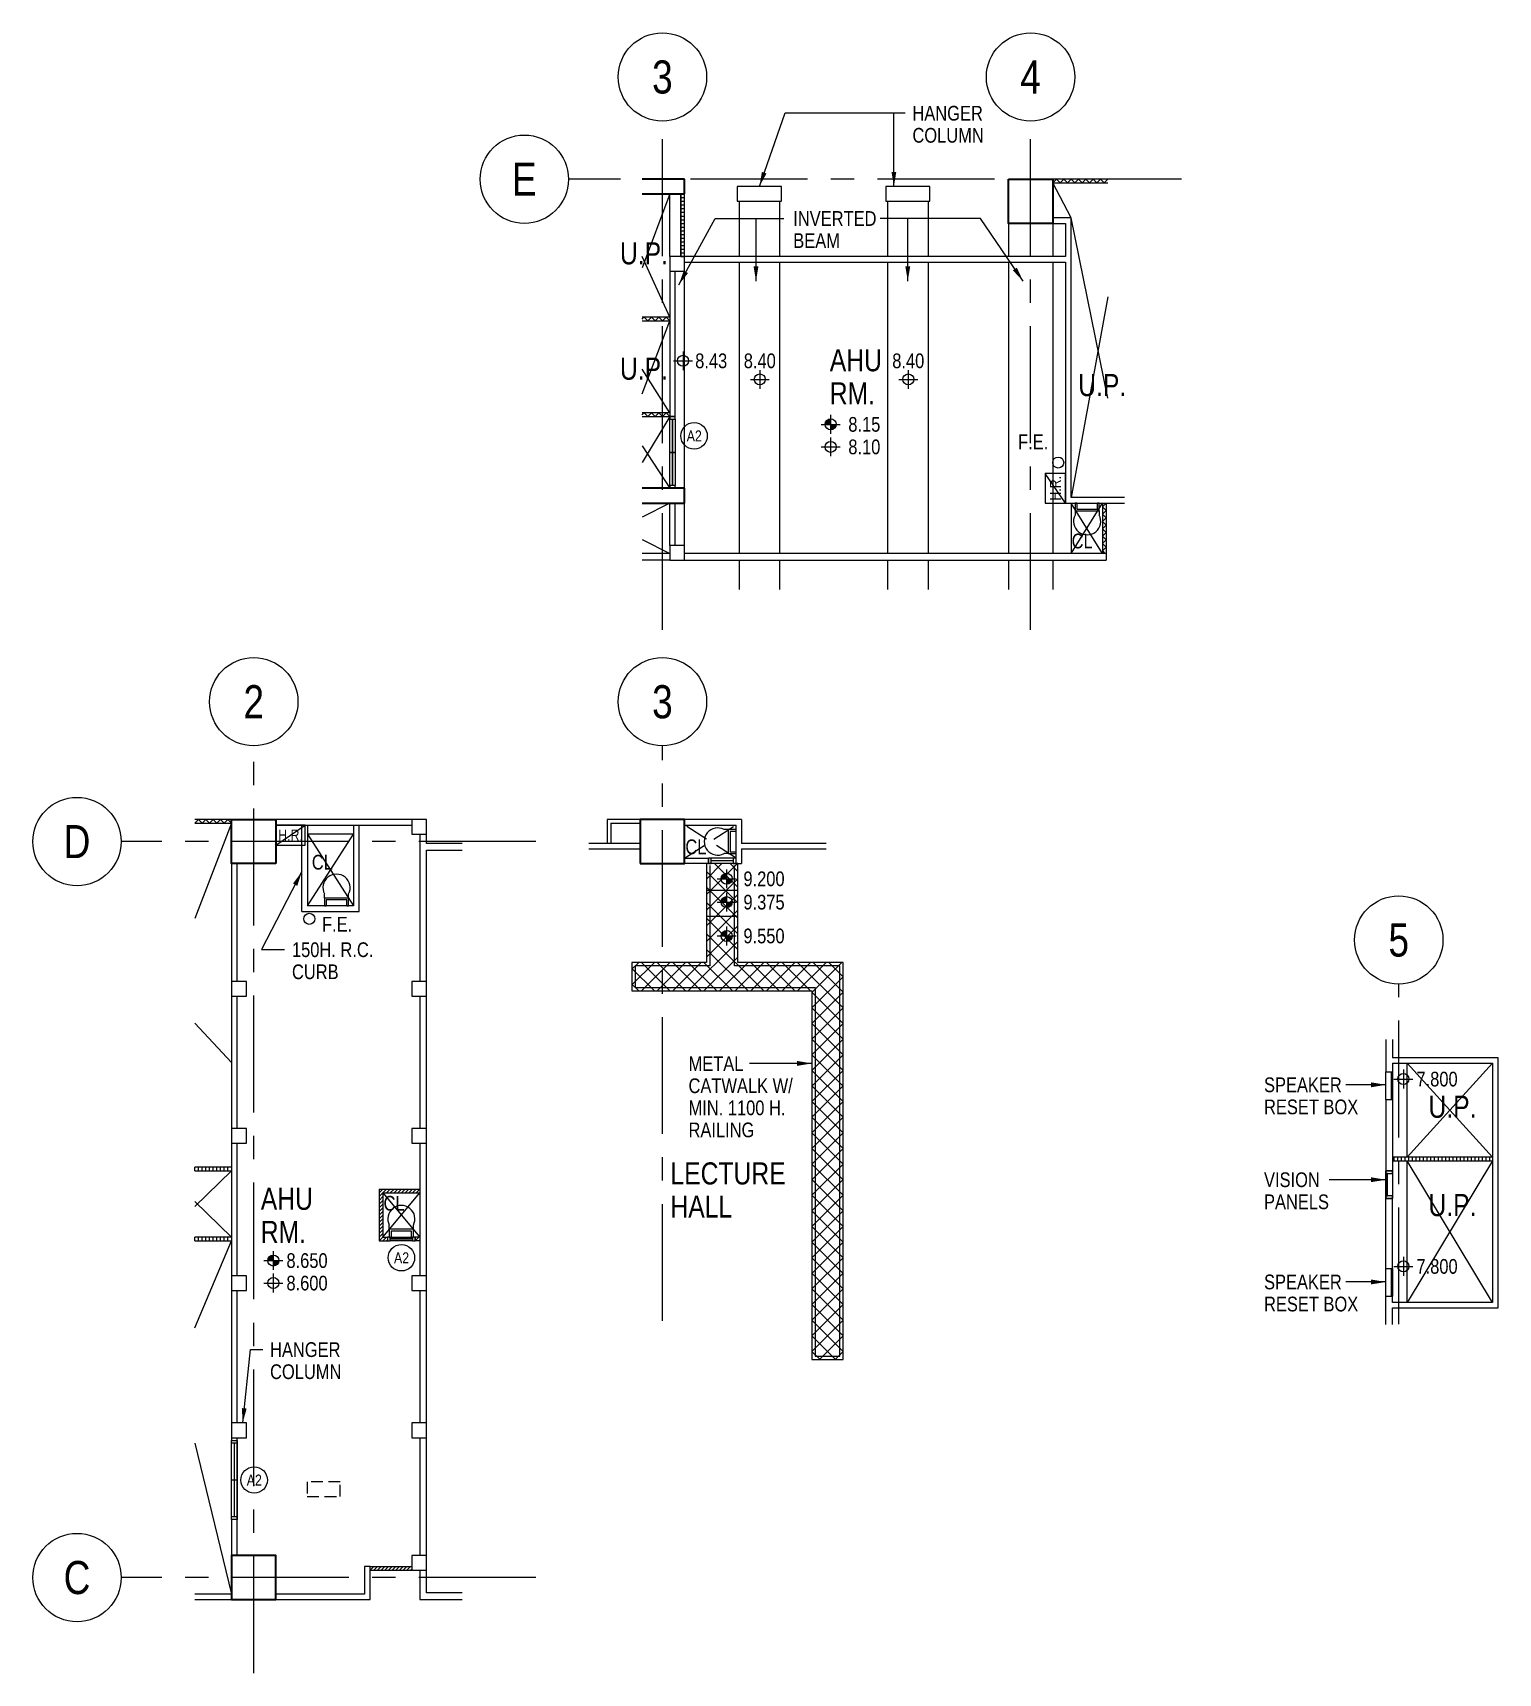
# Model space of a CAD drawing. Header units: millimetres. Extents: x 833576263 to 1668046980, y 817519639 to 1636103653.
# Drawn here: x 833787790 to 833827590, y 818057327 to 818101905 of the extents above; entities that cross this region are included whole.
import ezdxf
from ezdxf.enums import TextEntityAlignment as Align

# ---------------------------------------------------------------- set-up
doc = ezdxf.new("R2010")
doc.units = ezdxf.units.MM
doc.header["$LTSCALE"] = 100
doc.header["$MEASUREMENT"] = 0
for name, pattern in [('R_P_LG$0$CENTER', [50.8, 31.75, -6.35, 6.35, -6.35]), ('R_P_LG$0$HIDDEN', [9.525, 6.35, -3.175]), ('R_P_LG$0$HIDDEN2', [4.7625, 3.175, -1.5875])]:
    doc.linetypes.add(name, pattern=pattern)
doc.layers.get('Defpoints').update_dxf_attribs({"color": 170})
for name, color, linetype in [('R_P_LG$0$10-HIDDEN', 7, 'R_P_LG$0$HIDDEN'), ('R_P_LG$0$AUDIT_D_170707093042-533', 1, 'Continuous'), ('X-REF', 7, 'Continuous')]:
    doc.layers.add(name, color=color, linetype=linetype)
for name, color, linetype, lineweight in [('R_P_LG$0$RDA0251', 1, 'R_P_LG$0$CENTER', 18), ('R_P_LG$0$RDA0321', 7, 'Continuous', 18), ('R_P_LG$0$RDA0322', 1, 'Continuous', 18), ('R_P_LG$0$RDA04011', 4, 'Continuous', 25), ('R_P_LG$0$RDA04031', 3, 'Continuous', 25), ('R_P_LG$0$RDA0506', 7, 'Continuous', 18), ('R_P_LG$0$RDA0621', 7, 'Continuous', 13), ('R_P_LG$0$RDA2142', 1, 'Continuous', 18), ('R_P_LG$0$RDA2202', 3, 'Continuous', 25), ('R_P_LG$0$RDA2203', 11, 'Continuous', 25), ('R_P_LG$0$RDA2301', 7, 'Continuous', 18), ('R_P_LG$0$RDA2401', 1, 'Continuous', 18), ('R_P_LG$0$RDA2461', 7, 'Continuous', 18), ('R_P_LG$0$RDA2804S', 2, 'Continuous', 35), ('R_P_LG$0$RDA3151', 1, 'Continuous', 18), ('R_P_LG$0$RDA3351', 7, 'Continuous', 18), ('R_P_LG$0$RDA5801', 1, 'Continuous', 18), ('R_P_LG$0$RDA5802', 1, 'Continuous', 18)]:
    doc.layers.add(name, color=color, linetype=linetype, lineweight=lineweight)
doc.styles.add('R_P_LG$0$Arial', font='arial.ttf', dxfattribs={"width": 0.8})
doc.styles.add('R_P_LG$0$R_GRID', font='arial.ttf', dxfattribs={"width": 0.8})
doc.styles.add('R_P_LG$0$romans', font='arial.ttf', dxfattribs={"width": 0.8})
doc.dimstyles.new('R_P_LG$0$M_200LA', dxfattribs={"dimscale": 200, "dimtxt": 2.5, "dimasz": 2, "dimexe": 0.8, "dimexo": 0, "dimgap": 0.75, "dimtad": 1, "dimdec": 0, "dimrnd": 1, "dimzin": 12, "dimdsep": 46, "dimtxsty": 'R_P_LG$0$romans', "dimcen": 2, "dimdle": 1, "dimclrd": 7, "dimclre": 7, "dimclrt": 4, "dimaunit": 1, "dimadec": 3, "dimazin": 0, "dimtfac": 1, "dimtdec": 0, "dimtix": 1, "dimtmove": 2, "dimatfit": 3, "dimfxl": 1, "dimtolj": 1, "dimlwd": 18, "dimlwe": 18, "dimarcsym": 0})

# ---------------------------------------------------------------- blocks, each defined once
blk = doc.blocks.new('R_P_LG$0$mark-1')
at = {"linetype": 'Continuous'}
blk.add_circle((0, 0), 4, dxfattribs=at)
at = {"color": 3, "style": 'R_P_LG$0$R_GRID', "width": 0.8}
blk.add_attdef('GRID', text='', height=3, dxfattribs=at).set_placement((0, 0), align=Align.MIDDLE_CENTER)
blk = doc.blocks.new('R_P_LG$0$P46A_DOOR_Access Panel_Double_Leaf - _1000_1000_ x 2000 _ 200 Curb _AP7_-8496271-LGM_F Part Plan _8_500 Mpd_')
at = {"layer": 'R_P_LG$0$RDA3151'}
for p, q in [((-1075, 75), (1075, 75)), ((-1000, -75), (-1000, 75)), ((-1000, 0), (1000, 0)), ((0, -75), (0, 75)), ((1000, -75), (1000, 75)), ((-1075, -75), (1075, -75))]:
    blk.add_line(p, q, dxfattribs=at)
blk = doc.blocks.new('R_P_LG$0$P46A_DOOR_Access Panel - 600 x 2000 _ 200 Curb AFFL _AP1_-8473573-LGM_F Part Plan _8_500 Mpd_')
at = {"layer": 'R_P_LG$0$RDA3151'}
for p, q in [((-300, 75), (-375, 75)), ((-375, 75), (-375, -75)), ((-375, 75), (375, 75)), ((-300, -75), (-300, 75)), ((-300, 0), (300, 0)), ((-300, 0), (300, 0)), ((375, 75), (300, 75)), ((300, 75), (300, -75)), ((375, -75), (375, 75)), ((-375, -75), (-300, -75)), ((-375, -75), (375, -75)), ((300, -75), (375, -75))]:
    blk.add_line(p, q, dxfattribs=at)
blk = doc.blocks.new('R_P_LG$0$P46A_LADDER_Aluminum_w_Cage - Fixed Ladder With Cage _ Walk-Thru-1697452-LG_F _5_000 Mpd_')
at = {"layer": 'R_P_LG$0$RDA2461'}
for p, q in [((834014653, 818091605), (834014440, 818091605)), ((834014440, 818091605), (834014440, 818091555)), ((834014603, 818091555), (834014440, 818091555)), ((834014603, 818090999), (834014603, 818091555)), ((834014653, 818090949), (834014653, 818091605)), ((834014653, 818091605), (834014765, 818091605)), ((834014440, 818090999), (834014440, 818090949)), ((834014440, 818090999), (834014603, 818090999)), ((834014440, 818090949), (834014653, 818090949)), ((834014653, 818090949), (834014765, 818090949))]:
    blk.add_line(p, q, dxfattribs=at)
blk.add_arc((834014935, 818091277), 369, 242.6713, 117.3287, dxfattribs=at)
blk = doc.blocks.new('R_P_LG$0$LMark-FFL-1')
h = blk.add_hatch(color=256)
h.paths.add_polyline_path([(0, 0.75, 0.414214), (-0.75, 0), (0, 0)])
h.paths.add_polyline_path([(0.75, 0), (0, 0), (0, -0.75, 0.414214)])
for p, q in [((-1.28, 0), (1.28, 0)), ((0, 1.28), (0, -1.28))]:
    blk.add_line(p, q)
blk.add_circle((0, 0), 0.75)
at = {"color": 7, "style": 'R_P_LG$0$romans', "width": 0.8}
blk.add_attdef('FFL', (1.03, 1.03), '', height=2, dxfattribs=at)
blk = doc.blocks.new('R_P_LG$0$LMark-SFL-1')
for p, q in [((-1.28, 0), (1.28, 0)), ((0, 1.28), (0, -1.28))]:
    blk.add_line(p, q)
blk.add_circle((0, 0), 0.75)
at = {"color": 7, "style": 'R_P_LG$0$romans', "width": 0.8}
blk.add_attdef('SFL', (1.03, 1.03), '', height=2, dxfattribs=at)
blk = doc.blocks.new('R_P_LG$0$AP_600')
at = {"layer": 'R_P_LG$0$RDA3151'}
for points in [[(0, 0), (75, 0), (75, 100), (0, 100)], [(75, 50), (75, 100), (675, 100), (675, 50)], [(75, 0), (75, 50), (675, 50), (675, 0)], [(675, 0), (750, 0), (750, 100), (675, 100)]]:
    blk.add_lwpolyline(points, close=True, dxfattribs=at)
blk = doc.blocks.new('R_P_LG')
at = {"layer": 'R_P_LG$0$RDA0621'}
h = blk.add_hatch(dxfattribs=at)
h.set_pattern_fill('_USER', color=256, scale=100, angle=90, double=1, pattern_type=0)
h.set_pattern_definition([(90, (833805390, 818094726.7), (-100, 6e-15), []), (180, (833805390, 818094726.7), (-1e-14, -100), [])])
h.paths.add_polyline_path([(833805390, 818095826.7), (833805490, 818095826.7), (833805490, 818097526.7), (833805390, 818097526.7)])
h = blk.add_hatch(dxfattribs=at)
h.set_pattern_fill('_USER', color=256, scale=141.4, angle=45, double=1, pattern_type=0)
h.set_pattern_definition([(45, (833815490, 818097826.7), (-99.985, 99.985), []), (135, (833815490, 818097826.7), (-99.985, -99.985), [])])
h.paths.add_polyline_path([(833816990, 818097926.7), (833815490, 818097926.7), (833815490, 818097826.7), (833816990, 818097826.7)])
h = blk.add_hatch(dxfattribs=at)
h.set_pattern_fill('_USER', color=256, scale=141.4, angle=45, double=1, pattern_type=0)
h.set_pattern_definition([(45, (833805090, 818094076.7), (-99.985, 99.985), []), (135, (833805090, 818094076.7), (-99.985, -99.985), [])])
h.paths.add_polyline_path([(833804340, 818094176.7), (833804340, 818094076.7), (833805090, 818094076.7), (833805090, 818094176.7)])
h = blk.add_hatch(dxfattribs=at)
h.set_pattern_fill('_USER', color=256, scale=141.4, angle=45, double=1, pattern_type=0)
h.set_pattern_definition([(45, (833805090, 818091476.7), (-99.985, 99.985), []), (135, (833805090, 818091476.7), (-99.985, -99.985), [])])
h.paths.add_polyline_path([(833804340, 818091576.7), (833804340, 818091476.7), (833805090, 818091476.7), (833805090, 818091576.7)])
h = blk.add_hatch(dxfattribs=at)
h.set_pattern_fill('_USER', color=256, scale=141.4, angle=45, double=1, pattern_type=0)
h.set_pattern_definition([(45, (833816940, 818089126.7), (-99.985, 99.985), []), (135, (833816940, 818089126.7), (-99.985, -99.985), [])])
h.paths.add_polyline_path([(833816940, 818089126.7), (833816840, 818089126.7), (833816840, 818087756.7), (833816940, 818087756.7)])
h = blk.add_hatch(dxfattribs=at)
h.set_pattern_fill('_USER', color=256, scale=141.4, angle=45, style=0, double=1, pattern_type=0)
h.set_pattern_definition([(45, (833793190, 818080426.7), (-99.985, 99.985), []), (135, (833793190, 818080426.7), (-99.985, -99.985), [])])
h.paths.add_polyline_path([(833793190, 818080426.7), (833793190, 818080526.7), (833792190.0001, 818080526.7), (833792190.0001, 818080426.7)])
h = blk.add_hatch(dxfattribs=at)
h.set_pattern_fill('_USER', color=256, scale=300, angle=45, style=0, double=1, pattern_type=0)
h.set_pattern_definition([(45, (833809375, 818076254.2), (-212.132, 212.132), []), (135, (833809375, 818076254.2), (-212.132, -212.132), [])])
h.paths.add_polyline_path([(833808950, 818065851.7), (833809800, 818065851.7), (833809800, 818076641.7), (833806940, 818076641.7), (833806940, 818079326.7), (833806090, 818079326.7), (833806090, 818076641.7), (833804060, 818076641.7), (833804060, 818075866.7), (833808950, 818075866.7)])
h = blk.add_hatch(dxfattribs=at)
h.set_pattern_fill('FP_39', color=256, angle=-90, style=0, pattern_type=2)
h.set_pattern_definition([(270, (833826065.21, 818071351.7), (100, 6e-15), [])])
h.paths.add_polyline_path([(833824690, 818071251.7), (833827440.4264, 818071251.7), (833827440.4264, 818071351.7), (833824690, 818071351.7)])
h = blk.add_hatch(dxfattribs=at)
h.set_pattern_fill('FP_46', color=256, angle=-90, style=0, pattern_type=2)
h.set_pattern_definition([(90, (833791490, 818070976.7), (-100, 6e-15), [])])
h.paths.add_polyline_path([(833793125, 818070976.7), (833793125, 818071076.7), (833792125, 818071076.7), (833792125, 818070976.7)], flags=0)
h = blk.add_hatch(dxfattribs=at)
h.set_pattern_fill('_USER', color=256, scale=70.7, angle=45, pattern_type=0)
h.set_pattern_definition([(45, (833797200, 818070476.7), (-49.9924, 49.9924), [])])
h.paths.add_polyline_path([(833798300, 818070476.7), (833797200, 818070476.7), (833797200, 818070376.7), (833797200, 818069076.7), (833797425, 818069076.7), (833797425, 818069176.7), (833797300, 818069176.7), (833797300, 818070376.7), (833798300, 818070376.7)])
h = blk.add_hatch(dxfattribs=at)
h.set_pattern_fill('FP_46', color=256, angle=-90, style=0, pattern_type=2)
h.set_pattern_definition([(90, (833791490, 818069076.7), (-100, 6e-15), [])])
h.paths.add_polyline_path([(833793125, 818069076.7), (833793125, 818069176.7), (833792125, 818069176.7), (833792125, 818069076.7)], flags=0)
h = blk.add_hatch(dxfattribs=at)
h.set_pattern_fill('_USER', color=256, scale=70.7, angle=45, pattern_type=0)
h.set_pattern_definition([(45, (833798175, 818069176.7), (-49.992, 49.992), [])])
h.paths.add_polyline_path([(833798300, 818069176.7), (833798175, 818069176.7), (833798175, 818069076.7), (833798300, 818069076.7)])
h = blk.add_hatch(dxfattribs=at)
h.set_pattern_fill('_USER', color=256, scale=70.7, angle=45, pattern_type=0)
h.set_pattern_definition([(45, (833796950, 818060226.7), (-49.9924, 49.9924), [])])
h.paths.add_polyline_path([(833798080, 818060126.7), (833798080, 818060226.7), (833796950, 818060226.7), (833796950, 818060126.7)])
at = {"layer": 'Defpoints', "color": 5, "linetype": 'R_P_LG$0$HIDDEN2'}
blk.add_lwpolyline([(833795240, 818062126.7), (833796140, 818062126.7), (833796140, 818062526.7), (833795240, 818062526.7)], close=True, dxfattribs=at)
at = {"layer": 'R_P_LG$0$10-HIDDEN'}
for p, q in [((833806890, 818079476.7), (833805490, 818080376.7)), ((833805490, 818079476.7), (833806890, 818080376.7))]:
    blk.add_line(p, q, dxfattribs=at)
at = {"layer": 'R_P_LG$0$RDA0251'}
for p, q in [((833804890, 818085676.7), (833804890, 818099505.2486)), ((833814890, 818085676.7), (833814890, 818099505.2486)), ((833818990, 818097926.7), (833802340, 818097926.7)), ((833793790, 818057326.7), (833793790, 818082526.7)), ((833804890, 818066901.7), (833804890, 818082526.7)), ((833801450, 818079926.7), (833790190, 818079926.7)), ((833824890, 818066807.2091), (833824890, 818076051.7)), ((833801450, 818059926.7), (833790190, 818059926.7))]:
    blk.add_line(p, q, dxfattribs=at)
at = {"layer": 'R_P_LG$0$RDA0506'}
for centre in [(833805750, 818090951.7), (833797800, 818068616.7), (833793800, 818062576.7)]:
    blk.add_circle(centre, 360, dxfattribs=at)
at = {"layer": 'R_P_LG$0$RDA2142'}
for p, q in [((833824720, 818070976.7), (833824540, 818070976.7)), ((833824540, 818070976.7), (833824540, 818070901.7)), ((833824540, 818070226.7), (833824540, 818070976.7)), ((833824540, 818070976.7), (833824720, 818070976.7)), ((833824540, 818070901.7), (833824720, 818070901.7)), ((833824560, 818070901.7), (833824560, 818070301.7)), ((833824585, 818070901.7), (833824560, 818070901.7)), ((833824585, 818070301.7), (833824585, 818070901.7)), ((833824720, 818070901.7), (833824720, 818070976.7)), ((833824720, 818070976.7), (833824720, 818070226.7)), ((833824720, 818070301.7), (833824540, 818070301.7)), ((833824540, 818070301.7), (833824540, 818070226.7)), ((833824540, 818070226.7), (833824720, 818070226.7)), ((833824720, 818070226.7), (833824540, 818070226.7)), ((833824560, 818070301.7), (833824585, 818070301.7)), ((833824720, 818070226.7), (833824720, 818070301.7))]:
    blk.add_line(p, q, dxfattribs=at)
at = {"layer": 'R_P_LG$0$RDA2202'}
for p, q in [((833815990, 818096876.7), (833815490, 818096876.7)), ((833815490, 818096726.7), (833815840, 818096726.7)), ((833815840, 818096726.7), (833815840, 818095826.7)), ((833815990, 818089276.7), (833815990, 818096876.7)), ((833815840, 818095826.7), (833805490, 818095826.7)), ((833805090, 818095426.7), (833805090, 818091476.7)), ((833805240, 818091476.7), (833805240, 818095426.7)), ((833805490, 818095676.7), (833815840, 818095676.7)), ((833815840, 818095676.7), (833815840, 818089126.7)), ((833805090, 818091476.7), (833805240, 818091476.7)), ((833805090, 818087976.7), (833805090, 818089126.7)), ((833805240, 818087976.7), (833805240, 818089126.7)), ((833815840, 818089126.7), (833817440, 818089126.7)), ((833817440, 818089276.7), (833815990, 818089276.7)), ((833805090, 818087756.7), (833804340, 818087756.7)), ((833816940, 818087756.7), (833805490, 818087756.7)), ((833816940, 818087756.7), (833816940, 818087576.7)), ((833805090, 818087576.7), (833804340, 818087576.7)), ((833805490, 818087576.7), (833816940, 818087576.7)), ((833793190, 818080526.7), (833792190, 818080526.7)), ((833792190, 818080426.7), (833793190, 818080426.7)), ((833798480, 818080526.7), (833794390, 818080526.7)), ((833794390, 818080376.7), (833798080, 818080376.7)), ((833798300, 818080126.7), (833798300, 818076126.7)), ((833798480, 818079876.7), (833798480, 818080526.7)), ((833804290, 818080526.7), (833803390, 818080526.7)), ((833803390, 818080526.7), (833803390, 818079876.7)), ((833803490, 818080426.7), (833804290, 818080426.7)), ((833803490, 818080426.7), (833803490, 818079876.7)), ((833807040, 818080526.7), (833805490, 818080526.7)), ((833805490, 818080526.7), (833805490, 818080376.7)), ((833805490, 818080376.7), (833806890, 818080376.7)), ((833806890, 818079326.7), (833806890, 818080376.7)), ((833807040, 818080526.7), (833807040, 818079876.7)), ((833799450, 818079876.7), (833798480, 818079876.7)), ((833798480, 818059506.7), (833798480, 818079696.7)), ((833798480, 818079696.7), (833799450, 818079696.7)), ((833804290, 818079876.7), (833802890, 818079876.7)), ((833802890, 818079726.7), (833804290, 818079726.7)), ((833809340, 818079876.7), (833807040, 818079876.7)), ((833807040, 818079726.7), (833809340, 818079726.7)), ((833807040, 818079726.7), (833807040, 818079326.7)), ((833793190, 818079326.7), (833793190, 818063651.7)), ((833793340, 818076126.7), (833793340, 818079326.7)), ((833805490, 818079326.7), (833805490, 818079476.7)), ((833805490, 818079476.7), (833806140, 818079476.7)), ((833806140, 818079326.7), (833805490, 818079326.7)), ((833806140, 818079326.7), (833806140, 818079476.7)), ((833806890, 818079326.7), (833807040, 818079326.7)), ((833793340, 818072126.7), (833793340, 818075726.7)), ((833798300, 818075726.7), (833798300, 818072126.7)), ((833824540, 818074551.7), (833824540, 818073668.7)), ((833824720, 818074551.7), (833824720, 818074051.7)), ((833827590.4264, 818074051.7), (833824720, 818074051.7)), ((833824720, 818073901.7), (833827440.4264, 818073901.7)), ((833824720, 818073901.7), (833824720, 818073668.7)), ((833827440.4264, 818073901.7), (833827440.4264, 818067401.7)), ((833827590.4264, 818067251.7), (833827590.4264, 818074051.7)), ((833824540, 818073668.7), (833824720, 818073668.7)), ((833824540, 818072918.7), (833824720, 818072918.7)), ((833824540, 818072918.7), (833824540, 818070976.7)), ((833824720, 818072918.7), (833824720, 818070976.7)), ((833793340, 818068126.7), (833793340, 818071726.7)), ((833798300, 818071726.7), (833798300, 818068126.7)), ((833824540, 818070976.7), (833824720, 818070976.7)), ((833824540, 818068325.7), (833824540, 818070226.7)), ((833824540, 818070226.7), (833824720, 818070226.7)), ((833824720, 818068325.7), (833824720, 818070226.7)), ((833824540, 818068325.7), (833824720, 818068325.7)), ((833793340, 818064126.7), (833793340, 818067726.7)), ((833798300, 818067726.7), (833798300, 818064126.7)), ((833824540, 818066800.7), (833824540, 818067575.7)), ((833824540, 818067575.7), (833824720, 818067575.7)), ((833824720, 818067401.7), (833824720, 818067575.7)), ((833827440.4264, 818067401.7), (833824720, 818067401.7)), ((833824720, 818066800.7), (833824720, 818067251.7)), ((833824720, 818067251.7), (833827590.4264, 818067251.7)), ((833793190, 818063651.7), (833793340, 818063651.7)), ((833793340, 818063651.7), (833793340, 818063726.7)), ((833798300, 818063726.7), (833798300, 818060526.7)), ((833793190, 818061501.7), (833793190, 818060526.7)), ((833793340, 818061501.7), (833793190, 818061501.7)), ((833793340, 818060526.7), (833793340, 818061501.7)), ((833796950, 818060226.7), (833796800, 818060226.7)), ((833796800, 818060226.7), (833796800, 818059476.7)), ((833796950, 818059326.7), (833796950, 818060226.7)), ((833798300, 818060126.7), (833798300, 818059326.7)), ((833793190, 818059476.7), (833792190, 818059476.7)), ((833792190, 818059326.7), (833793190, 818059326.7)), ((833796800, 818059476.7), (833794390, 818059476.7)), ((833794390, 818059326.7), (833796950, 818059326.7)), ((833798300, 818059326.7), (833799450, 818059326.7)), ((833799450, 818059506.7), (833798480, 818059506.7))]:
    blk.add_line(p, q, dxfattribs=at)
for points in [[(833806923, 818097326.7), (833808123, 818097326.7), (833808123, 818097726.7), (833806923, 818097726.7)], [(833810956, 818097326.7), (833812156, 818097326.7), (833812156, 818097726.7), (833810956, 818097726.7)], [(833805090, 818095426.7), (833805490, 818095426.7), (833805490, 818095826.7), (833805090, 818095826.7)], [(833805090, 818087576.7), (833805490, 818087576.7), (833805490, 818087976.7), (833805090, 818087976.7)], [(833798080, 818080126.7), (833798480, 818080126.7), (833798480, 818080526.7), (833798080, 818080526.7)], [(833793190, 818075726.7), (833793590, 818075726.7), (833793590, 818076126.7), (833793190, 818076126.7)], [(833798080, 818075726.7), (833798480, 818075726.7), (833798480, 818076126.7), (833798080, 818076126.7)], [(833793190, 818071726.7), (833793590, 818071726.7), (833793590, 818072126.7), (833793190, 818072126.7)], [(833798080, 818071726.7), (833798480, 818071726.7), (833798480, 818072126.7), (833798080, 818072126.7)], [(833793190, 818067726.7), (833793590, 818067726.7), (833793590, 818068126.7), (833793190, 818068126.7)], [(833798080, 818067726.7), (833798480, 818067726.7), (833798480, 818068126.7), (833798080, 818068126.7)], [(833793190, 818063726.7), (833793590, 818063726.7), (833793590, 818064126.7), (833793190, 818064126.7)], [(833798080, 818063726.7), (833798480, 818063726.7), (833798480, 818064126.7), (833798080, 818064126.7)], [(833798080, 818060126.7), (833798480, 818060126.7), (833798480, 818060526.7), (833798080, 818060526.7)]]:
    blk.add_lwpolyline(points, close=True, dxfattribs=at)
at = {"layer": 'R_P_LG$0$RDA2203'}
for p, q in [((833805390, 818097526.7), (833805390, 818095826.7)), ((833805490, 818095826.7), (833805490, 818097526.7)), ((833816990, 818097926.7), (833815490, 818097926.7)), ((833815490, 818097826.7), (833816990, 818097826.7)), ((833805090, 818094176.7), (833804340, 818094176.7)), ((833804340, 818094076.7), (833805090, 818094076.7)), ((833805090, 818091576.7), (833804340, 818091576.7)), ((833804340, 818091476.7), (833805090, 818091476.7)), ((833816840, 818089126.7), (833816840, 818087756.7)), ((833816940, 818089126.7), (833816940, 818087756.7)), ((833827440.4264, 818071351.7), (833824720, 818071351.7)), ((833824720, 818071251.7), (833827440.4264, 818071251.7)), ((833793190, 818071076.7), (833792190, 818071076.7)), ((833792190, 818070976.7), (833793190, 818070976.7)), ((833797200, 818070476.7), (833798300, 818070476.7)), ((833797200, 818070476.7), (833797200, 818069076.7)), ((833797300, 818070376.7), (833798300, 818070376.7)), ((833797300, 818070376.7), (833797300, 818069176.7)), ((833793190, 818069176.7), (833792190, 818069176.7)), ((833792190, 818069076.7), (833793190, 818069076.7)), ((833797200, 818069076.7), (833797425, 818069076.7)), ((833797300, 818069176.7), (833797425, 818069176.7)), ((833797425, 818069176.7), (833797425, 818069076.7)), ((833798300, 818069176.7), (833798175, 818069176.7)), ((833798175, 818069176.7), (833798175, 818069076.7)), ((833798300, 818069076.7), (833798175, 818069076.7)), ((833796950, 818060226.7), (833798080, 818060226.7)), ((833796950, 818060126.7), (833798080, 818060126.7))]:
    blk.add_line(p, q, dxfattribs=at)
at = {"layer": 'R_P_LG$0$RDA2203', "color": 4, "lineweight": 25}
for p, q in [((833824690, 818072918.7), (833824690, 818073668.7)), ((833824720, 818073668.7), (833824720, 818072918.7)), ((833824690, 818067575.7), (833824690, 818068325.7)), ((833824720, 818068325.7), (833824720, 818067575.7))]:
    blk.add_line(p, q, dxfattribs=at)
at = {"layer": 'R_P_LG$0$RDA2301'}
for p, q in [((833805090, 818095826.7), (833805090, 818097526.7)), ((833806973, 818097326.7), (833806973, 818095826.7)), ((833808073, 818097326.7), (833808073, 818095826.7)), ((833811006, 818097326.7), (833811006, 818095826.7)), ((833812106, 818097326.7), (833812106, 818095826.7)), ((833814290, 818096726.7), (833814290, 818095826.7)), ((833815490, 818096726.7), (833815490, 818095826.7)), ((833805490, 818087976.7), (833805490, 818095426.7)), ((833806973, 818095676.7), (833806973, 818087756.7)), ((833808073, 818095676.7), (833808073, 818087756.7)), ((833811006, 818095676.7), (833811006, 818087756.7)), ((833812106, 818095676.7), (833812106, 818087756.7)), ((833814290, 818095676.7), (833814290, 818087756.7)), ((833815490, 818095676.7), (833815490, 818087756.7)), ((833815990, 818089126.7), (833815990, 818087756.7)), ((833806973, 818087576.7), (833806973, 818086776.7)), ((833808073, 818087576.7), (833808073, 818086776.7)), ((833811006, 818087576.7), (833811006, 818086776.7)), ((833812106, 818087576.7), (833812106, 818086776.7)), ((833814290, 818087576.7), (833814290, 818086776.7)), ((833815490, 818087576.7), (833815490, 818086776.7)), ((833795100, 818078026.7), (833795100, 818080376.7)), ((833795250, 818080376.7), (833795250, 818078176.7)), ((833796500, 818080376.7), (833796500, 818078176.7)), ((833796650, 818078026.7), (833796650, 818080376.7)), ((833795100, 818078026.7), (833796650, 818078026.7)), ((833796500, 818078176.7), (833795250, 818078176.7)), ((833825115, 818071351.7), (833825115, 818073901.7)), ((833824540, 818072918.7), (833824540, 818073668.7)), ((833825115, 818067401.7), (833825115, 818071251.7)), ((833824540, 818067575.7), (833824540, 818068325.7)), ((833793190, 818061501.7), (833793190, 818063651.7)), ((833793340, 818063651.7), (833793340, 818061501.7))]:
    blk.add_line(p, q, dxfattribs=at)
at = {"layer": 'R_P_LG$0$RDA2401'}
for p, q in [((833806090, 818078601.7), (833806940, 818078601.7)), ((833806090, 818077901.7), (833806940, 818077901.7))]:
    blk.add_line(p, q, dxfattribs=at)
blk.add_lwpolyline([(833808950, 818065851.7), (833809800, 818065851.7), (833809800, 818076641.7), (833806940, 818076641.7), (833806940, 818079326.7), (833806090, 818079326.7), (833806090, 818076641.7), (833804060, 818076641.7), (833804060, 818075866.7), (833808950, 818075866.7)], close=True, dxfattribs=at)
blk.add_lwpolyline([(833806180, 818079276.7), (833806180, 818076551.7), (833804150, 818076551.7), (833804150, 818075956.7), (833809040, 818075956.7), (833809040, 818065941.7), (833809710, 818065941.7), (833809710, 818076551.7), (833806850, 818076551.7), (833806850, 818079276.7)], dxfattribs=at)
at = {"layer": 'R_P_LG$0$RDA2804S'}
for p, q in [((833805490, 818097926.7), (833804340, 818097926.7)), ((833804340, 818097526.7), (833805490, 818097526.7)), ((833805490, 818097526.7), (833805490, 818097926.7)), ((833805490, 818089526.7), (833804340, 818089526.7)), ((833805490, 818089126.7), (833805490, 818089526.7)), ((833804340, 818089126.7), (833805490, 818089126.7))]:
    blk.add_line(p, q, dxfattribs=at)
for points in [[(833814290, 818097926.7), (833815490, 818097926.7), (833815490, 818096726.7), (833814290, 818096726.7)], [(833794390, 818079326.7), (833793190, 818079326.7), (833793190, 818080526.7), (833794390, 818080526.7)], [(833804290, 818079326.7), (833805490, 818079326.7), (833805490, 818080526.7), (833804290, 818080526.7)], [(833793190, 818059326.7), (833794390, 818059326.7), (833794390, 818060526.7), (833793190, 818060526.7)]]:
    blk.add_lwpolyline(points, close=True, dxfattribs=at)
at = {"layer": 'R_P_LG$0$RDA3151'}
for points in [[(833805090, 818091476.7), (833805090, 818091401.7), (833805240, 818091401.7), (833805240, 818091476.7)], [(833805090, 818091401.7), (833805165, 818091401.7), (833805165, 818090501.7), (833805090, 818090501.7)], [(833805165, 818091401.7), (833805240, 818091401.7), (833805240, 818090501.7), (833805165, 818090501.7)], [(833805090, 818090501.7), (833805165, 818090501.7), (833805165, 818089601.7), (833805090, 818089601.7)], [(833805165, 818090501.7), (833805240, 818090501.7), (833805240, 818089601.7), (833805165, 818089601.7)], [(833805090, 818089601.7), (833805090, 818089526.7), (833805240, 818089526.7), (833805240, 818089601.7)]]:
    blk.add_lwpolyline(points, close=True, dxfattribs=at)
at = {"layer": 'R_P_LG$0$RDA3351'}
for p, q in [((833805090, 818097526.7), (833804340, 818095516.7)), ((833815990, 818096876.7), (833815490, 818097826.7)), ((833816990, 818091973.4742), (833815990, 818096876.7)), ((833805090, 818094176.7), (833804340, 818095826.7)), ((833816990, 818094728.3129), (833815990, 818089276.7)), ((833804340, 818092098.6473), (833805090, 818094076.7)), ((833805090, 818091576.7), (833804340, 818092760.1915)), ((833805090, 818091476.7), (833804340, 818090230.4465)), ((833804340, 818090681.3643), (833805090, 818089526.7)), ((833805090, 818089126.7), (833804340, 818088745.2286)), ((833805090, 818087976.7), (833805090, 818089126.7)), ((833815990, 818087756.7), (833816840, 818089126.7)), ((833816840, 818087756.7), (833815990, 818089126.7)), ((833804340, 818088138.1714), (833805090, 818087756.7)), ((833793190, 818080426.7), (833792190, 818077835.7908)), ((833795250, 818078176.7), (833796500, 818080126.7)), ((833795250, 818080126.7), (833796500, 818078176.7)), ((833796500, 818080126.7), (833795250, 818080126.7)), ((833793188.2675, 818073926.6997), (833792190, 818074990.7187)), ((833827440.4264, 818071351.7), (833825115, 818073901.7)), ((833827440.4264, 818073901.7), (833825115, 818071351.7)), ((833827440.4264, 818067401.7), (833825115, 818071251.7)), ((833827440.4264, 818071251.7), (833825115, 818067401.7)), ((833792190, 818070011.1291), (833793190, 818070976.7)), ((833797300, 818069176.7), (833798300, 818070376.7)), ((833797300, 818070376.7), (833798300, 818069176.7)), ((833792190, 818070142.2709), (833793190, 818069176.7)), ((833792190, 818066716.5869), (833793190, 818069076.7)), ((833792190, 818063580.5605), (833793190, 818059476.7))]:
    blk.add_line(p, q, dxfattribs=at)
at = {"layer": 'R_P_LG$0$RDA5801'}
for centre in [(833815640, 818090226.7), (833795300, 818077826.7)]:
    blk.add_circle(centre, 150, dxfattribs=at)
at = {"layer": 'R_P_LG$0$RDA5802'}
for p, q in [((833815840, 818089126.7), (833815290, 818089926.7)), ((833794390, 818079826.7), (833795190, 818080376.7))]:
    blk.add_line(p, q, dxfattribs=at)
for points in [[(833815840, 818089126.7), (833815840, 818089926.7), (833815290, 818089926.7), (833815290, 818089126.7)], [(833794390, 818079826.7), (833795190, 818079826.7), (833795190, 818080376.7), (833794390, 818080376.7)]]:
    blk.add_lwpolyline(points, close=True, dxfattribs=at)
at = {"layer": 'R_P_LG$0$AUDIT_D_170707093042-533', "xscale": 300, "yscale": 300, "zscale": 300}
blk.add_blockref('R_P_LG$0$mark-1', (833824890, 818077251.7), dxfattribs=at).add_auto_attribs({'GRID': '5'})
at = {"layer": 'R_P_LG$0$RDA0251', "xscale": 300, "yscale": 300, "zscale": 300}
for p, values in [((833804890, 818100705.2486), {'GRID': '3'}), ((833814890, 818100705.2486), {'GRID': '4'}), ((833801140, 818097926.7), {'GRID': 'E'}), ((833793790, 818083726.7), {'GRID': '2'}), ((833804890, 818083726.7), {'GRID': '3'}), ((833788990, 818079926.7), {'GRID': 'D'}), ((833788990, 818059926.7), {'GRID': 'C'})]:
    blk.add_blockref('R_P_LG$0$mark-1', p, dxfattribs=at).add_auto_attribs(values)
at = {"layer": 'R_P_LG$0$RDA0321'}
ref = blk.add_blockref('R_P_LG$0$LMark-SFL-1', (833805450, 818092991.5512, 0), dxfattribs=dict(at, xscale=200, yscale=200, zscale=200))
ref.add_attrib('SFL', '8.43', dxfattribs={"layer": '0', "color": 7, "height": 400, "style": 'R_P_LG$0$romans', "width": 0.8}).set_placement((833806215.3452, 818092991.5512), align=Align.MIDDLE)
ref = blk.add_blockref('R_P_LG$0$LMark-SFL-1', (833807535, 818092485.6876, 0), dxfattribs=dict(at, xscale=200, yscale=200, zscale=200))
ref.add_attrib('SFL', '8.40', dxfattribs={"layer": '0', "color": 7, "height": 400, "style": 'R_P_LG$0$romans', "width": 0.8}).set_placement((833807535, 818092991.6876), align=Align.MIDDLE)
ref = blk.add_blockref('R_P_LG$0$LMark-SFL-1', (833811568, 818092485.6876, 0), dxfattribs=dict(at, xscale=200, yscale=200, zscale=200))
ref.add_attrib('SFL', '8.40', dxfattribs={"layer": '0', "color": 7, "height": 400, "style": 'R_P_LG$0$romans', "width": 0.8}).set_placement((833811568, 818092991.6876), align=Align.MIDDLE)
ref = blk.add_blockref('R_P_LG$0$LMark-SFL-1', (833809459.2469, 818090652.6298, 0), dxfattribs=dict(at, xscale=200, yscale=200, zscale=200))
ref.add_attrib('SFL', '8.10', dxfattribs={"layer": '0', "color": 7, "height": 400, "style": 'R_P_LG$0$romans', "width": 0.8}).set_placement((833810374.5921, 818090652.6298), align=Align.MIDDLE)
ref = blk.add_blockref('R_P_LG$0$LMark-SFL-1', (833825015, 818073472.1916, 0), dxfattribs=dict(at, xscale=200, yscale=200, zscale=200))
ref.add_attrib('SFL', '7.800', dxfattribs={"layer": '0', "color": 7, "height": 400, "style": 'R_P_LG$0$romans', "width": 0.8}).set_placement((833825930.3452, 818073472.1916), align=Align.MIDDLE)
ref = blk.add_blockref('R_P_LG$0$LMark-SFL-1', (833825015, 818068382.0934, 0), dxfattribs=dict(at, xscale=200, yscale=200, zscale=200))
ref.add_attrib('SFL', '7.800', dxfattribs={"layer": '0', "color": 7, "height": 400, "style": 'R_P_LG$0$romans', "width": 0.8}).set_placement((833825930.3452, 818068382.0934), align=Align.MIDDLE)
ref = blk.add_blockref('R_P_LG$0$LMark-SFL-1', (833794322.2936, 818067928.5315, 0), dxfattribs=dict(at, xscale=200, yscale=200, zscale=200))
ref.add_attrib('SFL', '8.600', dxfattribs={"layer": '0', "color": 7, "height": 400, "style": 'R_P_LG$0$romans', "width": 0.8}).set_placement((833795237.6388, 818067928.5315), align=Align.MIDDLE)
at = {"layer": 'R_P_LG$0$RDA0322'}
ref = blk.add_blockref('R_P_LG$0$LMark-FFL-1', (833809459.1869, 818091264.6298), dxfattribs=dict(at, xscale=200, yscale=200, zscale=200))
ref.add_attrib('FFL', '8.15', dxfattribs={"layer": '0', "color": 7, "height": 400, "rotation": 0.00000095, "style": 'R_P_LG$0$romans', "width": 0.8}).set_placement((833810374.5086, 818091264.6063), align=Align.MIDDLE)
ref = blk.add_blockref('R_P_LG$0$LMark-FFL-1', (833806634.5551, 818078914.6424), dxfattribs=dict(at, xscale=200, yscale=200, zscale=200))
ref.add_attrib('FFL', '9.200', dxfattribs={"layer": '0', "color": 7, "height": 400, "rotation": 0.00000095, "style": 'R_P_LG$0$romans', "width": 0.8}).set_placement((833807649.8768, 818078914.6189), align=Align.MIDDLE)
ref = blk.add_blockref('R_P_LG$0$LMark-FFL-1', (833806634.5551, 818078280.6781), dxfattribs=dict(at, xscale=200, yscale=200, zscale=200))
ref.add_attrib('FFL', '9.375', dxfattribs={"layer": '0', "color": 7, "height": 400, "rotation": 0.00000095, "style": 'R_P_LG$0$romans', "width": 0.8}).set_placement((833807649.8768, 818078280.6546), align=Align.MIDDLE)
ref = blk.add_blockref('R_P_LG$0$LMark-FFL-1', (833806634.5551, 818077361.6647), dxfattribs=dict(at, xscale=200, yscale=200, zscale=200))
ref.add_attrib('FFL', '9.550', dxfattribs={"layer": '0', "color": 7, "height": 400, "rotation": 0.00000095, "style": 'R_P_LG$0$romans', "width": 0.8}).set_placement((833807649.8768, 818077361.6412), align=Align.MIDDLE)
ref = blk.add_blockref('R_P_LG$0$LMark-FFL-1', (833794322.2335, 818068540.5315), dxfattribs=dict(at, xscale=200, yscale=200, zscale=200))
ref.add_attrib('FFL', '8.650', dxfattribs={"layer": '0', "color": 7, "height": 400, "rotation": 0.00000095, "style": 'R_P_LG$0$romans', "width": 0.8}).set_placement((833795237.5552, 818068540.508), align=Align.MIDDLE)
at = {"layer": 'R_P_LG$0$RDA2461'}
for p, rotation in [((15725148.3, 1652103566.7), 270), ((1667821330, 1636171203.7398), 180), ((1651887316.7, -15936263.3), 90), ((1651889076.7, -15945263.3), 90)]:
    blk.add_blockref('R_P_LG$0$P46A_LADDER_Aluminum_w_Cage - Fixed Ladder With Cage _ Walk-Thru-1697452-LG_F _5_000 Mpd_', p, dxfattribs=dict(at, rotation=rotation))
at = {"layer": 'R_P_LG$0$RDA3151'}
for name, p, rotation in [('R_P_LG$0$P46A_DOOR_Access Panel - 600 x 2000 _ 200 Curb AFFL _AP1_-8473573-LGM_F Part Plan _8_500 Mpd_', (833806515, 818079401.7), 180), ('R_P_LG$0$P46A_DOOR_Access Panel_Double_Leaf - _1000_1000_ x 2000 _ 200 Curb _AP7_-8496271-LGM_F Part Plan _8_500 Mpd_', (833793265, 818062576.7), 90)]:
    blk.add_blockref(name, p, dxfattribs=dict(at, rotation=rotation))
blk.add_blockref('R_P_LG$0$AP_600', (833797425, 818069076.7), dxfattribs=at)
at = {"layer": 'R_P_LG$0$RDA04011', "style": 'R_P_LG$0$Arial', "width": 0.8}
for s, p in [('CL', (833816005.5975, 818087895.3998)), ('CL', (833805514.2201, 818079583.9239)), ('CL', (833795368.001, 818079166.2008)), ('SPEAKER', (833821230.8181, 818073116.3974)), ('RESET BOX', (833821230.8181, 818072516.3974)), ('VISION', (833821230.8181, 818070536.7942)), ('PANELS', (833821230.8181, 818069936.7942)), ('CL', (833797316.4032, 818069897.4365)), ('SPEAKER', (833821230.8181, 818067758.6334)), ('RESET BOX', (833821230.8181, 818067158.6334))]:
    blk.add_text(s, height=400, dxfattribs=at).set_placement(p)
at = {"layer": 'R_P_LG$0$RDA04011', "char_height": 400, "attachment_point": 1, "line_spacing_factor": 0.9, "style": 'R_P_LG$0$Arial'}
for s, insert, width in [('HANGER COLUMN', (833811681.2959, 818099919.8787), 2395.323329), ('\\W0.8000;INVERTED BEAM', (833808444.7776, 818097058.5639), 1854.571369), ('\\W0.8000;150H. R.C. CURB', (833794828.7464, 818077188.0106), 2395.323329), ('\\W0.8000;METAL CATWALK W/ MIN. 1100 H. RAILING', (833805599.5156, 818074090.92), 3351.113897), ('HANGER COLUMN', (833794233.779, 818066319.8787), 2395.323329)]:
    blk.add_mtext(s, dxfattribs=dict(at, insert=insert, width=width))
at = {"layer": 'R_P_LG$0$RDA04031', "style": 'R_P_LG$0$Arial', "width": 0.8}
for s, p in [('U.P.', (833803736.8692, 818095613.5441)), ('U.P.', (833803736.8692, 818092477.7599)), ('U.P.', (833816184, 818092032.8726)), ('U.P.', (833825696.8455, 818072420.7836)), ('LECTURE', (833805107.8202, 818070608.2925)), ('HALL', (833805107.8202, 818069708.2925)), ('U.P.', (833825696.8455, 818069748.5919))]:
    blk.add_text(s, height=600, dxfattribs=at).set_placement(p)
at = {"layer": 'R_P_LG$0$RDA04031', "char_height": 600, "width": 1587.558452, "attachment_point": 1, "line_spacing_factor": 0.9, "style": 'R_P_LG$0$Arial'}
for insert in [(833809436.3191, 818093307.1614), (833793981.5338, 818070518.7952)]:
    blk.add_mtext('\\W0.8000;AHU RM.', dxfattribs=dict(at, insert=insert))
at = {"layer": 'R_P_LG$0$RDA0506', "color": 0, "lineweight": 15, "style": 'R_P_LG$0$romans', "width": 0.8}
for p in [(833805755, 818090951.7), (833797805, 818068616.7), (833793805, 818062576.7)]:
    blk.add_text('A2', height=300, dxfattribs=at).set_placement(p, align=Align.MIDDLE)
at = {"layer": 'R_P_LG$0$RDA5801', "style": 'R_P_LG$0$Arial', "width": 0.8}
for p in [(833814550.3893, 818090590.1579), (833795645.3117, 818077480.9619)]:
    blk.add_text('F.E.', height=400, dxfattribs=at).set_placement(p)
at = {"layer": 'R_P_LG$0$RDA5802', "style": 'R_P_LG$0$romans', "width": 0.8}
for rotation, p in [(90.00002732, (833815565, 818089526.7)), (0.00002732, (833794790, 818080101.7))]:
    blk.add_text('H.R.', height=300, rotation=rotation, dxfattribs=at).set_placement(p, align=Align.MIDDLE)
at = {"layer": 'R_P_LG$0$RDA04011'}
for points, override in [([(833807523, 818097726.7), (833808223, 818099726.7), (833811481.2959, 818099726.7)], {"dimtad": 0}), ([(833811177.7412, 818097726.7), (833811177.7412, 818099726.7), (833811481.2959, 818099726.7)], {"dimtad": 0}), ([(833795100, 818079110.2385), (833793998.1893, 818076994.8319), (833794630.0698, 818076994.8319)], {"dimtad": 0}), ([(833808950, 818073897.7413), (833807259.3912, 818073897.7413)], {"dimgap": 0.75, "dimtad": 0}), ([(833824540, 818073316.3974), (833823454.7303, 818073316.3974)], {"dimtad": 0}), ([(833824540, 818070736.7942), (833822998.9761, 818070736.7942)], {"dimtad": 0}), ([(833824540, 818067958.6334), (833823454.7303, 818067958.6334)], {"dimtad": 0}), ([(833793490, 818064126.7), (833793701.0609, 818066126.7), (833794033.779, 818066126.7)], {"dimtad": 0})]:
    blk.add_leader(points, dimstyle='R_P_LG$0$M_200LA', override=override, dxfattribs=at)
for points in [[(833805334.3672, 818095056.9681), (833806323.2798, 818096858.5639), (833808191.4097, 818096858.5639)], [(833807432.6199, 818095155.3502), (833807432.6199, 818096858.5639), (833808191.4097, 818096858.5639)], [(833811554.7383, 818095155.3502), (833811554.7383, 818096858.5639), (833810805.4197, 818096858.5639)], [(833814687.9439, 818095155.3502), (833813530.2806, 818096858.5639), (833810805.4197, 818096858.5639)]]:
    blk.add_leader(points, dimstyle='R_P_LG$0$M_200LA', dxfattribs=at)

msp = doc.modelspace()

# ---------------------------------------------------------------- block references
at = {"layer": 'X-REF'}
msp.add_blockref('R_P_LG', (0, 0), dxfattribs=at)

doc.saveas('drawing.dxf')
